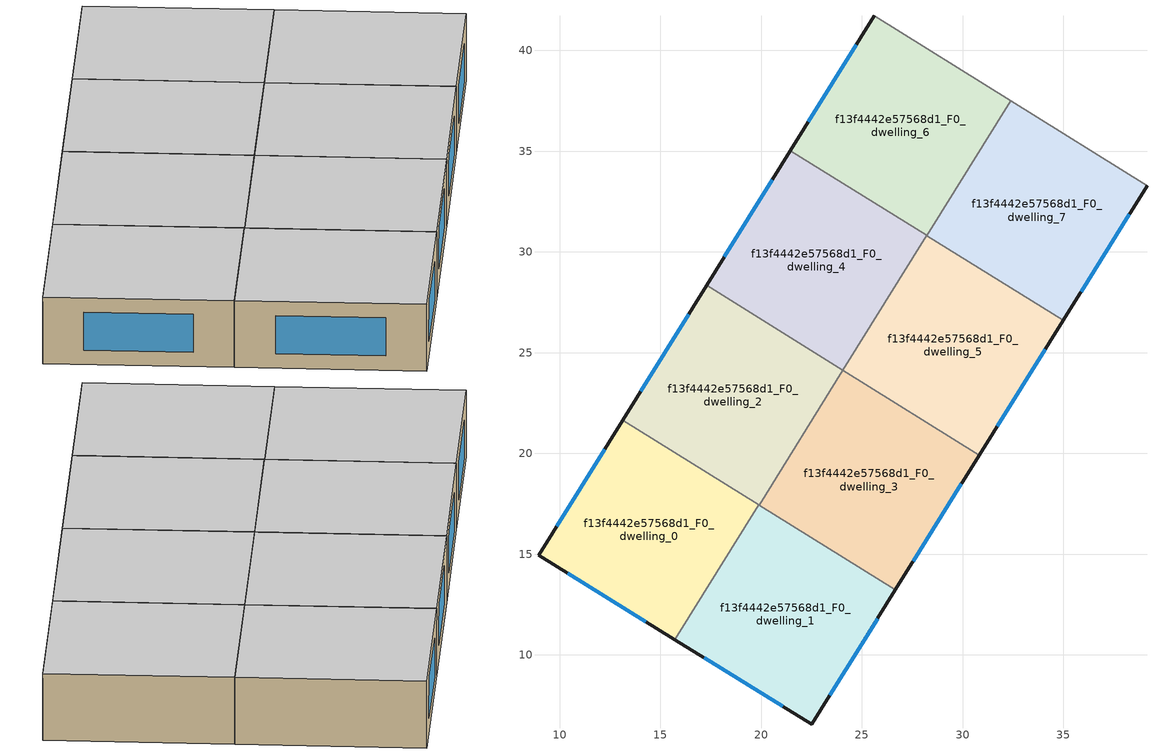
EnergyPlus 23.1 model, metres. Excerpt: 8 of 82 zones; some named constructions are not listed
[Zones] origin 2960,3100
f13f4442e57568d1_F0_dwelling_0
 floor ground (EU_floor_Construction): 19.88,17.45 15.72,10.76 8.95,14.93 13.13,21.65 z0
 wall outside (EU_wall_Construction): 13.13,21.65 8.95,14.93 15.72,10.76 z0:3
 wall to f13f4442e57568d1_F0_dwelling_1 (EU_wall_Construction): 15.72,10.76 19.88,17.45 z0:3
 wall to f13f4442e57568d1_F0_dwelling_2 (EU_wall_Construction): 19.88,17.45 13.13,21.65 z0:3
 window (EU_Window_Construction): 10.4,14.04 14.27,11.65 / 12.23,20.21 9.84,16.37 z0.64:2.36
 ceiling to f13f4442e57568d1_F1_dwelling_0 (EU_floor_Construction): 15.72,10.76 19.88,17.45 13.13,21.65 8.95,14.93 z3
f13f4442e57568d1_F0_dwelling_1
 floor ground (EU_floor_Construction): 26.66,13.23 22.52,6.57 15.72,10.76 19.88,17.45 z0
 wall outside (EU_wall_Construction): 15.72,10.76 22.52,6.57 26.66,13.23 z0:3
 wall to f13f4442e57568d1_F0_dwelling_3 (EU_wall_Construction): 26.66,13.23 19.89,17.44 z0:3
 wall to f13f4442e57568d1_F0_dwelling_2 (EU_wall_Construction): 19.89,17.44 19.88,17.45 z0:3
 window (EU_Window_Construction): 17.18,9.86 21.06,7.46 / 23.41,7.99 25.78,11.8 z0.64:2.36
 ceiling to f13f4442e57568d1_F1_dwelling_1 (EU_floor_Construction): 22.52,6.57 26.66,13.23 19.88,17.45 15.72,10.76 z3
f13f4442e57568d1_F0_dwelling_2
 floor ground (EU_floor_Construction): 24.05,24.13 19.89,17.44 13.13,21.65 17.29,28.34 z0
 wall outside (EU_wall_Construction): 17.29,28.34 13.13,21.65 z0:3
 wall to f13f4442e57568d1_F0_dwelling_4 (EU_wall_Construction): 24.05,24.13 17.29,28.34 z0:3
 wall to f13f4442e57568d1_F0_dwelling_3 (EU_wall_Construction): 19.89,17.44 24.05,24.13 z0:3
 window (EU_Window_Construction): 16.4,26.91 14.02,23.08 z0.64:2.36
 ceiling to f13f4442e57568d1_F1_dwelling_2 (EU_floor_Construction): 19.89,17.44 24.05,24.13 17.29,28.34 13.13,21.65 z3
f13f4442e57568d1_F0_dwelling_3
 floor ground (EU_floor_Construction): 30.83,19.92 26.66,13.23 19.89,17.44 24.05,24.13 z0
 wall outside (EU_wall_Construction): 26.66,13.23 30.83,19.92 z0:3
 wall to f13f4442e57568d1_F0_dwelling_5 (EU_wall_Construction): 30.83,19.92 24.05,24.13 z0:3
 window (EU_Window_Construction): 27.55,14.66 29.93,18.48 z0.64:2.36
 ceiling to f13f4442e57568d1_F1_dwelling_3 (EU_floor_Construction): 26.66,13.23 30.83,19.92 24.05,24.13 19.89,17.44 z3
f13f4442e57568d1_F0_dwelling_4
 floor ground (EU_floor_Construction): 28.22,30.82 24.05,24.13 17.29,28.34 21.45,35.03 z0
 wall outside (EU_wall_Construction): 21.45,35.03 17.29,28.34 z0:3
 wall to f13f4442e57568d1_F0_dwelling_5 (EU_wall_Construction): 24.05,24.13 28.22,30.82 z0:3
 wall to f13f4442e57568d1_F0_dwelling_6 (EU_wall_Construction): 28.22,30.82 21.45,35.03 z0:3
 window (EU_Window_Construction): 20.56,33.59 18.18,29.77 z0.64:2.36
 ceiling to f13f4442e57568d1_F1_dwelling_4 (EU_floor_Construction): 24.05,24.13 28.22,30.82 21.45,35.03 17.29,28.34 z3
f13f4442e57568d1_F0_dwelling_5
 floor ground (EU_floor_Construction): 34.99,26.6 30.83,19.92 24.05,24.13 28.22,30.82 z0
 wall outside (EU_wall_Construction): 30.83,19.92 34.99,26.6 z0:3
 wall to f13f4442e57568d1_F0_dwelling_7 (EU_wall_Construction): 34.99,26.6 28.22,30.81 z0:3
 window (EU_Window_Construction): 31.72,21.35 34.09,25.17 z0.64:2.36
 ceiling to f13f4442e57568d1_F1_dwelling_5 (EU_floor_Construction): 30.83,19.92 34.99,26.6 28.22,30.82 24.05,24.13 z3
f13f4442e57568d1_F0_dwelling_6
 floor ground (EU_floor_Construction): 32.38,37.5 28.22,30.81 21.45,35.03 25.61,41.71 z0
 wall outside (EU_wall_Construction): 25.61,41.71 21.45,35.03 z0:3
 wall to f13f4442e57568d1_F0_dwelling_8 (EU_wall_Construction): 32.38,37.5 25.61,41.71 z0:3
 wall to f13f4442e57568d1_F0_dwelling_7 (EU_wall_Construction): 28.22,30.81 32.38,37.5 z0:3
 window (EU_Window_Construction): 24.72,40.28 22.34,36.46 z0.64:2.36
 ceiling to f13f4442e57568d1_F1_dwelling_6 (EU_floor_Construction): 28.22,30.81 32.38,37.5 25.61,41.71 21.45,35.03 z3
f13f4442e57568d1_F0_dwelling_7
 floor ground (EU_floor_Construction): 39.15,33.29 34.99,26.6 28.22,30.81 32.38,37.5 z0
 wall outside (EU_wall_Construction): 34.99,26.6 39.15,33.29 z0:3
 wall to f13f4442e57568d1_F0_dwelling_9 (EU_wall_Construction): 39.15,33.29 32.38,37.5 z0:3
 window (EU_Window_Construction): 35.88,28.04 38.26,31.86 z0.64:2.36
 ceiling to f13f4442e57568d1_F1_dwelling_7 (EU_floor_Construction): 34.99,26.6 39.15,33.29 32.38,37.5 28.22,30.81 z3
[SCHEDULE:FILE] Column Number=1; Rows to Skip at Top=0; Number of Hours of Data=8760; Column Separator=Comma; Interpolate to Timestep=No; Minutes per Item=60; Adjust Schedule for Daylight Savings=Yes
Name | File
EU_Step8_GainSchedule_f13f4442e57568d1_F1_dwelling_2_f000 | ../../schedules/f13f4442e57568d1/f13f4442e57568d1_F1_dwelling_2_f000_gain.csv
EU_Step8_GainSchedule_f13f4442e57568d1_F1_dwelling_3_f000 | ../../schedules/f13f4442e57568d1/f13f4442e57568d1_F1_dwelling_3_f000_gain.csv
EU_Step8_GainSchedule_f13f4442e57568d1_F1_dwelling_4_f000 | ../../schedules/f13f4442e57568d1/f13f4442e57568d1_F1_dwelling_4_f000_gain.csv
EU_Step8_GainSchedule_f13f4442e57568d1_F1_dwelling_5_f000 | ../../schedules/f13f4442e57568d1/f13f4442e57568d1_F1_dwelling_5_f000_gain.csv
EU_Step8_GainSchedule_f13f4442e57568d1_F1_dwelling_6_f000 | ../../schedules/f13f4442e57568d1/f13f4442e57568d1_F1_dwelling_6_f000_gain.csv
EU_Step8_GainSchedule_f13f4442e57568d1_F1_dwelling_7_f000 | ../../schedules/f13f4442e57568d1/f13f4442e57568d1_F1_dwelling_7_f000_gain.csv
EU_Step8_GainSchedule_f13f4442e57568d1_F1_dwelling_8_f000 | ../../schedules/f13f4442e57568d1/f13f4442e57568d1_F1_dwelling_8_f000_gain.csv
EU_Step8_GainSchedule_f13f4442e57568d1_F1_dwelling_9_f000 | ../../schedules/f13f4442e57568d1/f13f4442e57568d1_F1_dwelling_9_f000_gain.csv
EU_Step8_GainSchedule_f13f4442e57568d1_F1_dwelling_10_f000 | ../../schedules/f13f4442e57568d1/f13f4442e57568d1_F1_dwelling_10_f000_gain.csv
EU_Step8_GainSchedule_f13f4442e57568d1_F1_dwelling_11_f000 | ../../schedules/f13f4442e57568d1/f13f4442e57568d1_F1_dwelling_11_f000_gain.csv
EU_Step8_GainSchedule_f13f4442e57568d1_F1_dwelling_12_f000 | ../../schedules/f13f4442e57568d1/f13f4442e57568d1_F1_dwelling_12_f000_gain.csv
EU_Step8_GainSchedule_f13f4442e57568d1_F1_dwelling_13_f000 | ../../schedules/f13f4442e57568d1/f13f4442e57568d1_F1_dwelling_13_f000_gain.csv
EU_Step8_GainSchedule_f13f4442e57568d1_F1_dwelling_14_f000 | ../../schedules/f13f4442e57568d1/f13f4442e57568d1_F1_dwelling_14_f000_gain.csv
EU_Step8_GainSchedule_f13f4442e57568d1_F1_dwelling_15_f000 | ../../schedules/f13f4442e57568d1/f13f4442e57568d1_F1_dwelling_15_f000_gain.csv
EU_Step8_GainSchedule_f13f4442e57568d1_F1_dwelling_16_f000 | ../../schedules/f13f4442e57568d1/f13f4442e57568d1_F1_dwelling_16_f000_gain.csv
EU_Step8_GainSchedule_f13f4442e57568d1_F3_dwelling_13_f000 | ../../schedules/f13f4442e57568d1/f13f4442e57568d1_F3_dwelling_13_f000_gain.csv
EU_Step8_GainSchedule_f13f4442e57568d1_F3_dwelling_14_f000 | ../../schedules/f13f4442e57568d1/f13f4442e57568d1_F3_dwelling_14_f000_gain.csv
EU_Step8_GainSchedule_f13f4442e57568d1_F3_dwelling_15_f000 | ../../schedules/f13f4442e57568d1/f13f4442e57568d1_F3_dwelling_15_f000_gain.csv
